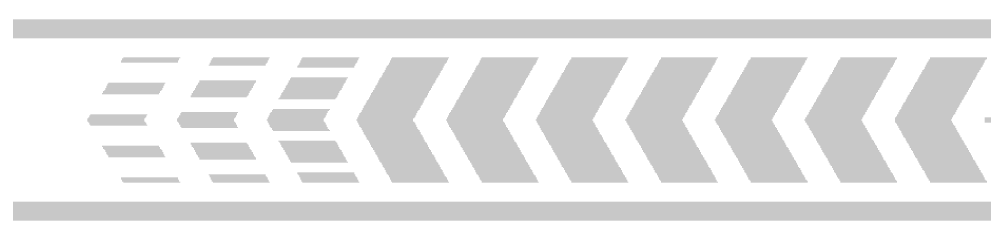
# Model space of a CAD drawing. Extents: x -51 to 50, y -27 to 29.
# Drawn here: x -16.32 to 3.06, y -26.05 to -22 of the extents above; entities that cross this region are included whole.
import ezdxf

# ---------------------------------------------------------------- set-up
doc = ezdxf.new("R2010")
doc.units = 0
doc.layers.add('201', color=6, linetype='CONTINUOUS')

# ---------------------------------------------------------------- blocks, each defined once
blk = doc.blocks.new('RECT')
blk.add_solid([(-0.5, -0.5), (0.5, -0.5), (-0.5, 0.5), (0.5, 0.5)])

msp = doc.modelspace()

# ---------------------------------------------------------------- block references
at = {"layer": '201', "rotation": 180}
for p, xscale, yscale in [((0.0102, -22.0768), 33.4416, 0.0211), ((0.0102, -22.098), 33.4416, 0.0213), ((0.0102, -22.0557), 33.401, 0.0211), ((0.0102, -22.0133), 33.3604, 0.0211), ((0.0203, -22.0345), 33.3807, 0.0213), ((0.0203, -22.2885), 33.6753, 0.0213), ((0.0102, -22.2673), 33.655, 0.0211), ((0.0102, -22.225), 33.6144, 0.0213), ((0.0102, -22.2462), 33.6144, 0.0211), ((0.0102, -22.2038), 33.5686, 0.0211), ((0.0102, -22.1615), 33.528, 0.0213), ((0.0203, -22.1827), 33.5483, 0.0211), ((0.0203, -22.1403), 33.5077, 0.0211), ((0.0102, -22.1192), 33.4874, 0.0211), ((0.0102, -22.3732), 33.782, 0.0211), ((0.0102, -22.3308), 33.7414, 0.0211), ((0.0102, -22.352), 33.7414, 0.0213), ((0.0102, -22.3097), 33.6956, 0.0211), ((-13.7058, -22.8388), 1.143, 0.0211), ((-13.7058, -22.86), 1.143, 0.0213), ((-13.6855, -22.7965), 1.143, 0.0213), ((-13.6855, -22.8177), 1.143, 0.0211), ((-13.6627, -22.7753), 1.143, 0.0211), ((-11.9063, -22.8388), 1.1405, 0.0211), ((-11.9063, -22.86), 1.1405, 0.0213), ((-11.8847, -22.7965), 1.143, 0.0213), ((-11.8847, -22.8177), 1.143, 0.0211), ((-11.8643, -22.7753), 1.143, 0.0211), ((-10.1067, -22.8388), 1.143, 0.0211), ((-10.1067, -22.86), 1.143, 0.0213), ((-10.0863, -22.7965), 1.143, 0.0213), ((-10.0863, -22.8177), 1.143, 0.0211), ((-10.066, -22.7753), 1.143, 0.0211), ((-8.3083, -22.8388), 1.143, 0.0211), ((-8.3083, -22.86), 1.143, 0.0213), ((-8.2867, -22.7965), 1.1455, 0.0213), ((-8.2867, -22.8177), 1.1455, 0.0211), ((-8.2652, -22.7753), 1.143, 0.0211), ((-6.51, -22.8388), 1.143, 0.0211), ((-6.51, -22.86), 1.143, 0.0213), ((-6.4872, -22.7965), 1.143, 0.0213), ((-6.4872, -22.8177), 1.143, 0.0211), ((-6.4668, -22.7753), 1.143, 0.0211), ((-4.7092, -22.8388), 1.143, 0.0211), ((-4.7092, -22.86), 1.143, 0.0213), ((-4.6888, -22.8177), 1.143, 0.0211), ((-4.6787, -22.7965), 1.1227, 0.0213), ((-4.6685, -22.7753), 1.143, 0.0211), ((-2.9108, -22.8388), 1.143, 0.0211), ((-2.9108, -22.86), 1.143, 0.0213), ((-2.8893, -22.8177), 1.1405, 0.0211), ((-2.8677, -22.7753), 1.143, 0.0211), ((-2.8791, -22.7965), 1.1201, 0.0213), ((-1.1125, -22.8388), 1.143, 0.0211), ((-1.1125, -22.86), 1.143, 0.0213), ((-1.0897, -22.8177), 1.143, 0.0211), ((-1.0693, -22.7753), 1.143, 0.0211), ((-1.0795, -22.7965), 1.1227, 0.0213), ((0.6883, -22.8388), 1.143, 0.0211), ((0.6883, -22.86), 1.143, 0.0213), ((0.7087, -22.8177), 1.143, 0.0211), ((0.729, -22.7753), 1.143, 0.0211), ((0.729, -22.7965), 1.143, 0.0213), ((2.4867, -22.86), 1.143, 0.0213), ((2.4968, -22.8388), 1.1227, 0.0211), ((2.507, -22.8177), 1.143, 0.0211), ((2.5298, -22.7753), 1.143, 0.0211), ((2.5298, -22.7965), 1.143, 0.0213), ((-11.9482, -22.9235), 1.143, 0.0213), ((-11.9278, -22.8812), 1.143, 0.0211), ((-11.938, -22.9023), 1.1227, 0.0211), ((-10.1702, -22.9447), 1.143, 0.0211), ((-10.1702, -22.9658), 1.143, 0.0211), ((-10.1498, -22.9235), 1.143, 0.0213), ((-10.1295, -22.8812), 1.143, 0.0211), ((-10.1397, -22.9023), 1.1227, 0.0211), ((-8.4252, -23.0505), 1.1227, 0.0213), ((-8.415, -23.0293), 1.143, 0.0211), ((-8.3922, -22.987), 1.143, 0.0213), ((-8.3922, -23.0082), 1.143, 0.0211), ((-8.3718, -22.9447), 1.143, 0.0211), ((-8.3718, -22.9658), 1.143, 0.0211), ((-8.3515, -22.9235), 1.143, 0.0213), ((-8.3287, -22.8812), 1.143, 0.0211), ((-8.3401, -22.9023), 1.1201, 0.0211), ((-6.6142, -23.0293), 1.143, 0.0211), ((-6.6256, -23.0505), 1.1201, 0.0213), ((-6.5938, -22.987), 1.143, 0.0213), ((-6.5938, -23.0082), 1.143, 0.0211), ((-6.5735, -22.9447), 1.143, 0.0211), ((-6.5735, -22.9658), 1.143, 0.0211), ((-6.5507, -22.9235), 1.143, 0.0213), ((-6.5303, -22.8812), 1.143, 0.0211), ((-6.5303, -22.9023), 1.143, 0.0211), ((-4.8158, -23.0293), 1.143, 0.0211), ((-4.826, -23.0505), 1.1227, 0.0213), ((-4.7955, -22.987), 1.143, 0.0213), ((-4.7955, -23.0082), 1.143, 0.0211), ((-4.7727, -22.9447), 1.143, 0.0211), ((-4.7727, -22.9658), 1.143, 0.0211), ((-4.7523, -22.9235), 1.143, 0.0213), ((-4.732, -22.8812), 1.143, 0.0211), ((-4.732, -22.9023), 1.143, 0.0211), ((-3.0163, -23.0293), 1.1455, 0.0211), ((-3.0163, -23.0505), 1.1455, 0.0213), ((-2.9947, -22.987), 1.143, 0.0213), ((-2.9947, -23.0082), 1.143, 0.0211), ((-2.9743, -22.9658), 1.143, 0.0211), ((-2.9527, -22.9235), 1.1405, 0.0213), ((-2.9629, -22.9447), 1.1201, 0.0211), ((-2.9312, -22.8812), 1.143, 0.0211), ((-2.9312, -22.9023), 1.143, 0.0211), ((-1.2167, -23.0293), 1.143, 0.0211), ((-1.2167, -23.0505), 1.143, 0.0213), ((-1.1963, -22.987), 1.143, 0.0213), ((-1.1963, -23.0082), 1.143, 0.0211), ((-1.176, -22.9658), 1.143, 0.0211), ((-1.1532, -22.9235), 1.143, 0.0213), ((-1.1646, -22.9447), 1.1201, 0.0211), ((-1.1328, -22.8812), 1.143, 0.0211), ((-1.1328, -22.9023), 1.143, 0.0211), ((0.5817, -23.0293), 1.143, 0.0211), ((0.5817, -23.0505), 1.143, 0.0213), ((0.602, -22.987), 1.143, 0.0213), ((0.602, -23.0082), 1.143, 0.0211), ((0.6248, -22.9658), 1.143, 0.0211), ((0.6452, -22.9235), 1.143, 0.0213), ((0.6452, -22.9447), 1.143, 0.0211), ((0.6655, -22.8812), 1.143, 0.0211), ((0.6655, -22.9023), 1.143, 0.0211), ((2.38, -23.0293), 1.143, 0.0211), ((2.38, -23.0505), 1.143, 0.0213), ((2.4028, -23.0082), 1.143, 0.0211), ((2.413, -22.987), 1.1227, 0.0213), ((2.4232, -22.9658), 1.143, 0.0211), ((2.4435, -22.9235), 1.143, 0.0213), ((2.4435, -22.9447), 1.143, 0.0211), ((2.4663, -22.8812), 1.143, 0.0211), ((2.4663, -22.9023), 1.143, 0.0211), ((-12.1387, -23.241), 1.143, 0.0213), ((-12.1387, -23.2622), 1.143, 0.0211), ((-10.3403, -23.241), 1.143, 0.0213), ((-10.3403, -23.2622), 1.143, 0.0211), ((-10.3187, -23.1987), 1.1405, 0.0211), ((-10.3187, -23.2198), 1.1405, 0.0211), ((-10.2972, -23.1775), 1.143, 0.0213), ((-8.542, -23.241), 1.143, 0.0213), ((-8.542, -23.2622), 1.143, 0.0211), ((-8.5192, -23.1987), 1.143, 0.0211), ((-8.5192, -23.2198), 1.143, 0.0211), ((-8.4988, -23.1775), 1.143, 0.0213), ((-8.4785, -23.1352), 1.143, 0.0211), ((-8.4785, -23.1563), 1.143, 0.0211), ((-8.4557, -23.0928), 1.143, 0.0211), ((-8.4557, -23.114), 1.143, 0.0213), ((-8.4353, -23.0717), 1.143, 0.0211), ((-6.7412, -23.241), 1.143, 0.0213), ((-6.7412, -23.2622), 1.143, 0.0211), ((-6.7208, -23.2198), 1.143, 0.0211), ((-6.6993, -23.1775), 1.1455, 0.0213), ((-6.7107, -23.1987), 1.1227, 0.0211), ((-6.6777, -23.1352), 1.143, 0.0211), ((-6.6777, -23.1563), 1.143, 0.0211), ((-6.6573, -23.0928), 1.143, 0.0211), ((-6.6573, -23.114), 1.143, 0.0213), ((-6.6358, -23.0717), 1.1405, 0.0211), ((-4.9428, -23.241), 1.143, 0.0213), ((-4.9428, -23.2622), 1.143, 0.0211), ((-4.9225, -23.2198), 1.143, 0.0211), ((-4.8997, -23.1775), 1.143, 0.0213), ((-4.9111, -23.1987), 1.1201, 0.0211), ((-4.8793, -23.1352), 1.143, 0.0211), ((-4.8793, -23.1563), 1.143, 0.0211), ((-4.859, -23.0928), 1.143, 0.0211), ((-4.859, -23.114), 1.143, 0.0213), ((-4.8362, -23.0717), 1.143, 0.0211), ((-3.1445, -23.241), 1.143, 0.0213), ((-3.1445, -23.2622), 1.143, 0.0211), ((-3.1217, -23.2198), 1.143, 0.0211), ((-3.1013, -23.1775), 1.143, 0.0213), ((-3.1115, -23.1987), 1.1227, 0.0211), ((-3.081, -23.1352), 1.143, 0.0211), ((-3.081, -23.1563), 1.143, 0.0211), ((-3.0582, -23.0928), 1.143, 0.0211), ((-3.0582, -23.114), 1.143, 0.0213), ((-3.0378, -23.0717), 1.143, 0.0211), ((-1.3437, -23.241), 1.143, 0.0213), ((-1.3437, -23.2622), 1.143, 0.0211), ((-1.3233, -23.2198), 1.143, 0.0211), ((-1.3017, -23.1775), 1.1405, 0.0213), ((-1.3017, -23.1987), 1.1405, 0.0211), ((-1.2802, -23.1352), 1.143, 0.0211), ((-1.2802, -23.1563), 1.143, 0.0211), ((-1.2598, -23.114), 1.143, 0.0213), ((-1.2497, -23.0928), 1.1227, 0.0211), ((-1.2395, -23.0717), 1.143, 0.0211), ((0.4547, -23.2622), 1.143, 0.0211), ((0.4648, -23.241), 1.1227, 0.0213), ((0.475, -23.2198), 1.143, 0.0211), ((0.4978, -23.1775), 1.143, 0.0213), ((0.4978, -23.1987), 1.143, 0.0211), ((0.5182, -23.1352), 1.143, 0.0211), ((0.5182, -23.1563), 1.143, 0.0211), ((0.5385, -23.114), 1.143, 0.0213), ((0.5613, -23.0717), 1.143, 0.0211), ((0.5499, -23.0928), 1.1201, 0.0211), ((2.253, -23.2622), 1.143, 0.0211), ((2.2758, -23.2198), 1.143, 0.0211), ((2.2644, -23.241), 1.1201, 0.0213), ((2.2962, -23.1775), 1.143, 0.0213), ((2.2962, -23.1987), 1.143, 0.0211), ((2.3165, -23.1352), 1.143, 0.0211), ((2.3165, -23.1563), 1.143, 0.0211), ((2.3393, -23.114), 1.143, 0.0213), ((2.3495, -23.0928), 1.1227, 0.0211), ((2.3597, -23.0717), 1.143, 0.0211), ((-14.0665, -23.4527), 1.143, 0.0211), ((-14.0437, -23.4315), 1.143, 0.0213), ((-14.0233, -23.3892), 1.143, 0.0211), ((-14.0233, -23.4103), 1.143, 0.0211), ((-14.0018, -23.3468), 1.1405, 0.0211), ((-14.0018, -23.368), 1.1405, 0.0213), ((-13.9802, -23.3045), 1.143, 0.0213), ((-13.9802, -23.3257), 1.143, 0.0211), ((-13.9598, -23.2833), 1.143, 0.0211), ((-12.2657, -23.4527), 1.143, 0.0211), ((-12.2453, -23.4315), 1.143, 0.0213), ((-12.225, -23.3892), 1.143, 0.0211), ((-12.225, -23.4103), 1.143, 0.0211), ((-12.2022, -23.3468), 1.143, 0.0211), ((-12.2022, -23.368), 1.143, 0.0213), ((-12.1818, -23.3257), 1.143, 0.0211), ((-12.1615, -23.2833), 1.143, 0.0211), ((-12.1717, -23.3045), 1.1227, 0.0213), ((-10.4572, -23.4527), 1.1227, 0.0211), ((-10.447, -23.4315), 1.143, 0.0213), ((-10.4242, -23.3892), 1.143, 0.0211), ((-10.4242, -23.4103), 1.143, 0.0211), ((-10.4038, -23.3468), 1.143, 0.0211), ((-10.4038, -23.368), 1.143, 0.0213), ((-10.3823, -23.3257), 1.1455, 0.0211), ((-10.3607, -23.2833), 1.143, 0.0211), ((-10.3708, -23.3045), 1.1227, 0.0213), ((-8.6462, -23.4315), 1.143, 0.0213), ((-8.6576, -23.4527), 1.1201, 0.0211), ((-8.6258, -23.3892), 1.143, 0.0211), ((-8.6258, -23.4103), 1.143, 0.0211), ((-8.6055, -23.3468), 1.143, 0.0211), ((-8.6055, -23.368), 1.143, 0.0213), ((-8.5827, -23.3257), 1.143, 0.0211), ((-8.5623, -23.2833), 1.143, 0.0211), ((-8.5725, -23.3045), 1.1227, 0.0213), ((-6.8478, -23.4315), 1.143, 0.0213), ((-6.858, -23.4527), 1.1227, 0.0211), ((-6.8275, -23.3892), 1.143, 0.0211), ((-6.8275, -23.4103), 1.143, 0.0211), ((-6.8047, -23.3468), 1.143, 0.0211), ((-6.8047, -23.368), 1.143, 0.0213), ((-6.7843, -23.3257), 1.143, 0.0211), ((-6.764, -23.2833), 1.143, 0.0211), ((-6.764, -23.3045), 1.143, 0.0213), ((-5.0483, -23.4315), 1.1405, 0.0213), ((-5.0483, -23.4527), 1.1405, 0.0211), ((-5.0267, -23.3892), 1.143, 0.0211), ((-5.0267, -23.4103), 1.143, 0.0211), ((-5.0063, -23.368), 1.143, 0.0213), ((-4.986, -23.3257), 1.143, 0.0211), ((-4.9962, -23.3468), 1.1227, 0.0211), ((-4.9632, -23.2833), 1.143, 0.0211), ((-4.9632, -23.3045), 1.143, 0.0213), ((-3.2487, -23.4315), 1.143, 0.0213), ((-3.2487, -23.4527), 1.143, 0.0211), ((-3.2283, -23.3892), 1.143, 0.0211), ((-3.2283, -23.4103), 1.143, 0.0211), ((-3.208, -23.368), 1.143, 0.0213), ((-3.1852, -23.3257), 1.143, 0.0211), ((-3.1966, -23.3468), 1.1201, 0.0211), ((-3.1648, -23.2833), 1.143, 0.0211), ((-3.1648, -23.3045), 1.143, 0.0213), ((-1.4503, -23.4315), 1.143, 0.0213), ((-1.4503, -23.4527), 1.143, 0.0211), ((-1.4287, -23.3892), 1.1455, 0.0211), ((-1.4287, -23.4103), 1.1455, 0.0211), ((-1.4072, -23.368), 1.143, 0.0213), ((-1.397, -23.3468), 1.1227, 0.0211), ((-1.3868, -23.3257), 1.143, 0.0211), ((-1.3653, -23.2833), 1.1405, 0.0211), ((-1.3653, -23.3045), 1.1405, 0.0213), ((0.348, -23.4315), 1.143, 0.0213), ((0.348, -23.4527), 1.143, 0.0211), ((0.3708, -23.3892), 1.143, 0.0211), ((0.3708, -23.4103), 1.143, 0.0211), ((0.3912, -23.368), 1.143, 0.0213), ((0.4115, -23.3257), 1.143, 0.0211), ((0.4115, -23.3468), 1.143, 0.0211), ((0.4343, -23.2833), 1.143, 0.0211), ((0.4343, -23.3045), 1.143, 0.0213), ((2.1488, -23.4315), 1.143, 0.0213), ((2.1488, -23.4527), 1.143, 0.0211), ((2.1692, -23.4103), 1.143, 0.0211), ((2.1793, -23.3892), 1.1227, 0.0211), ((2.1895, -23.368), 1.143, 0.0213), ((2.2123, -23.3257), 1.143, 0.0211), ((2.2123, -23.3468), 1.143, 0.0211), ((2.2327, -23.2833), 1.143, 0.0211), ((2.2327, -23.3045), 1.143, 0.0213), ((-14.0868, -23.495), 1.143, 0.0213), ((-14.0665, -23.4738), 1.143, 0.0211), ((-12.3088, -23.5373), 1.143, 0.0211), ((-12.319, -23.5585), 1.1227, 0.0213), ((-12.2885, -23.495), 1.143, 0.0213), ((-12.2885, -23.5162), 1.143, 0.0211), ((-12.2657, -23.4738), 1.143, 0.0211), ((-10.5512, -23.6008), 1.143, 0.0211), ((-10.5308, -23.5797), 1.143, 0.0211), ((-10.5105, -23.5373), 1.143, 0.0211), ((-10.5105, -23.5585), 1.143, 0.0213), ((-10.4877, -23.495), 1.143, 0.0213), ((-10.4877, -23.5162), 1.143, 0.0211), ((-10.4673, -23.4738), 1.143, 0.0211), ((-8.7732, -23.6432), 1.143, 0.0211), ((-8.7528, -23.622), 1.143, 0.0213), ((-8.7313, -23.5797), 1.1405, 0.0211), ((-8.7414, -23.6008), 1.1201, 0.0211), ((-8.7097, -23.5373), 1.143, 0.0211), ((-8.7097, -23.5585), 1.143, 0.0213), ((-8.6893, -23.495), 1.143, 0.0213), ((-8.6893, -23.5162), 1.143, 0.0211), ((-8.669, -23.4738), 1.143, 0.0211), ((-6.9748, -23.6432), 1.143, 0.0211), ((-6.9545, -23.622), 1.143, 0.0213), ((-6.9317, -23.5797), 1.143, 0.0211), ((-6.9431, -23.6008), 1.1201, 0.0211), ((-6.9113, -23.5373), 1.143, 0.0211), ((-6.9113, -23.5585), 1.143, 0.0213), ((-6.891, -23.495), 1.143, 0.0213), ((-6.891, -23.5162), 1.143, 0.0211), ((-6.8682, -23.4738), 1.143, 0.0211), ((-5.1765, -23.6432), 1.143, 0.0211), ((-5.1537, -23.622), 1.143, 0.0213), ((-5.1435, -23.6008), 1.1227, 0.0211), ((-5.1333, -23.5797), 1.143, 0.0211), ((-5.1118, -23.5373), 1.1455, 0.0211), ((-5.1118, -23.5585), 1.1455, 0.0213), ((-5.0902, -23.495), 1.143, 0.0213), ((-5.0902, -23.5162), 1.143, 0.0211), ((-5.0698, -23.4738), 1.143, 0.0211), ((-3.3757, -23.6432), 1.143, 0.0211), ((-3.3553, -23.622), 1.143, 0.0213), ((-3.335, -23.5797), 1.143, 0.0211), ((-3.335, -23.6008), 1.143, 0.0211), ((-3.3122, -23.5373), 1.143, 0.0211), ((-3.3122, -23.5585), 1.143, 0.0213), ((-3.2918, -23.5162), 1.143, 0.0211), ((-3.2715, -23.4738), 1.143, 0.0211), ((-3.2817, -23.495), 1.1227, 0.0213), ((-1.557, -23.622), 1.143, 0.0213), ((-1.5672, -23.6432), 1.1227, 0.0211), ((-1.5342, -23.5797), 1.143, 0.0211), ((-1.5342, -23.6008), 1.143, 0.0211), ((-1.5138, -23.5373), 1.143, 0.0211), ((-1.5138, -23.5585), 1.143, 0.0213), ((-1.4935, -23.5162), 1.143, 0.0211), ((-1.4707, -23.4738), 1.143, 0.0211), ((-1.4821, -23.495), 1.1201, 0.0213), ((0.2438, -23.622), 1.143, 0.0213), ((0.2324, -23.6432), 1.1201, 0.0211), ((0.2642, -23.5797), 1.143, 0.0211), ((0.2642, -23.6008), 1.143, 0.0211), ((0.2858, -23.5373), 1.1405, 0.0211), ((0.2858, -23.5585), 1.1405, 0.0213), ((0.3073, -23.5162), 1.143, 0.0211), ((0.3175, -23.495), 1.1227, 0.0213), ((0.3277, -23.4738), 1.143, 0.0211), ((2.0422, -23.622), 1.143, 0.0213), ((2.032, -23.6432), 1.1227, 0.0211), ((2.0625, -23.5797), 1.143, 0.0211), ((2.0625, -23.6008), 1.143, 0.0211), ((2.0853, -23.5373), 1.143, 0.0211), ((2.0853, -23.5585), 1.143, 0.0213), ((2.1057, -23.5162), 1.143, 0.0211), ((2.126, -23.4738), 1.143, 0.0211), ((2.126, -23.495), 1.143, 0.0213), ((-10.6782, -23.8337), 1.143, 0.0211), ((-10.6578, -23.8125), 1.143, 0.0213), ((-8.8798, -23.8337), 1.143, 0.0211), ((-8.8582, -23.7913), 1.1455, 0.0211), ((-8.8582, -23.8125), 1.1455, 0.0213), ((-8.8367, -23.749), 1.143, 0.0213), ((-8.8367, -23.7702), 1.143, 0.0211), ((-8.8163, -23.7278), 1.143, 0.0211), ((-8.7948, -23.6855), 1.1455, 0.0213), ((-8.7948, -23.7067), 1.1455, 0.0211), ((-8.7732, -23.6643), 1.143, 0.0211), ((-7.0815, -23.8337), 1.143, 0.0211), ((-7.0587, -23.7913), 1.143, 0.0211), ((-7.0587, -23.8125), 1.143, 0.0213), ((-7.0383, -23.7702), 1.143, 0.0211), ((-7.0282, -23.749), 1.1227, 0.0213), ((-7.018, -23.7278), 1.143, 0.0211), ((-6.9952, -23.6855), 1.143, 0.0213), ((-6.9952, -23.7067), 1.143, 0.0211), ((-6.9748, -23.6643), 1.143, 0.0211), ((-5.2807, -23.8337), 1.143, 0.0211), ((-5.2603, -23.7913), 1.143, 0.0211), ((-5.2603, -23.8125), 1.143, 0.0213), ((-5.24, -23.7702), 1.143, 0.0211), ((-5.2172, -23.7278), 1.143, 0.0211), ((-5.2286, -23.749), 1.1201, 0.0213), ((-5.1968, -23.6855), 1.143, 0.0213), ((-5.1968, -23.7067), 1.143, 0.0211), ((-5.1765, -23.6643), 1.143, 0.0211), ((-3.4823, -23.8337), 1.143, 0.0211), ((-3.4607, -23.7913), 1.1405, 0.0211), ((-3.4607, -23.8125), 1.1405, 0.0213), ((-3.4392, -23.7702), 1.143, 0.0211), ((-3.4188, -23.7278), 1.143, 0.0211), ((-3.429, -23.749), 1.1227, 0.0213), ((-3.3985, -23.6855), 1.143, 0.0213), ((-3.3985, -23.7067), 1.143, 0.0211), ((-3.3757, -23.6643), 1.143, 0.0211), ((-1.684, -23.8337), 1.143, 0.0211), ((-1.6612, -23.7913), 1.143, 0.0211), ((-1.6612, -23.8125), 1.143, 0.0213), ((-1.6408, -23.7702), 1.143, 0.0211), ((-1.6205, -23.7278), 1.143, 0.0211), ((-1.6205, -23.749), 1.143, 0.0213), ((-1.5977, -23.6855), 1.143, 0.0213), ((-1.5977, -23.7067), 1.143, 0.0211), ((-1.5773, -23.6643), 1.143, 0.0211), ((0.1168, -23.8337), 1.143, 0.0211), ((0.1372, -23.8125), 1.143, 0.0213), ((0.1473, -23.7913), 1.1227, 0.0211), ((0.1575, -23.7702), 1.143, 0.0211), ((0.1803, -23.7278), 1.143, 0.0211), ((0.1803, -23.749), 1.143, 0.0213), ((0.2007, -23.6855), 1.143, 0.0213), ((0.2007, -23.7067), 1.143, 0.0211), ((0.2223, -23.6643), 1.1405, 0.0211), ((1.9152, -23.8337), 1.143, 0.0211), ((1.9355, -23.8125), 1.143, 0.0213), ((1.9583, -23.7702), 1.143, 0.0211), ((1.9469, -23.7913), 1.1201, 0.0211), ((1.9787, -23.7278), 1.143, 0.0211), ((1.9787, -23.749), 1.143, 0.0213), ((1.999, -23.6855), 1.143, 0.0213), ((1.999, -23.7067), 1.143, 0.0211), ((2.0218, -23.6643), 1.143, 0.0211), ((-14.384, -24.003), 1.143, 0.0213), ((-14.384, -24.0242), 1.143, 0.0211), ((-14.3612, -23.9818), 1.143, 0.0211), ((-14.3408, -23.9395), 1.143, 0.0213), ((-14.3408, -23.9607), 1.143, 0.0211), ((-14.3205, -23.9183), 1.143, 0.0211), ((-12.5832, -24.003), 1.143, 0.0213), ((-12.5832, -24.0242), 1.143, 0.0211), ((-12.5628, -23.9818), 1.143, 0.0211), ((-12.5412, -23.9395), 1.1455, 0.0213), ((-12.5412, -23.9607), 1.1455, 0.0211), ((-12.5197, -23.8972), 1.143, 0.0211), ((-12.5197, -23.9183), 1.143, 0.0211), ((-12.4993, -23.876), 1.143, 0.0213), ((-10.7848, -24.0242), 1.143, 0.0211), ((-10.7747, -24.003), 1.1227, 0.0213), ((-10.7645, -23.9818), 1.143, 0.0211), ((-10.7417, -23.9395), 1.143, 0.0213), ((-10.7417, -23.9607), 1.143, 0.0211), ((-10.7213, -23.8972), 1.143, 0.0211), ((-10.7213, -23.9183), 1.143, 0.0211), ((-10.701, -23.876), 1.143, 0.0213), ((-10.6896, -23.8548), 1.1201, 0.0211), ((-8.9865, -24.0242), 1.143, 0.0211), ((-8.9637, -23.9818), 1.143, 0.0211), ((-8.9751, -24.003), 1.1201, 0.0213), ((-8.9433, -23.9395), 1.143, 0.0213), ((-8.9433, -23.9607), 1.143, 0.0211), ((-8.923, -23.8972), 1.143, 0.0211), ((-8.923, -23.9183), 1.143, 0.0211), ((-8.9002, -23.876), 1.143, 0.0213), ((-8.89, -23.8548), 1.1227, 0.0211), ((-7.1857, -24.0242), 1.143, 0.0211), ((-7.1755, -24.003), 1.1227, 0.0213), ((-7.1653, -23.9818), 1.143, 0.0211), ((-7.1438, -23.9395), 1.1405, 0.0213), ((-7.1438, -23.9607), 1.1405, 0.0211), ((-7.1222, -23.8972), 1.143, 0.0211), ((-7.1222, -23.9183), 1.143, 0.0211), ((-7.1018, -23.876), 1.143, 0.0213), ((-7.0815, -23.8548), 1.143, 0.0211), ((-5.3873, -24.0242), 1.143, 0.0211), ((-5.367, -23.9818), 1.143, 0.0211), ((-5.367, -24.003), 1.143, 0.0213), ((-5.3442, -23.9395), 1.143, 0.0213), ((-5.3442, -23.9607), 1.143, 0.0211), ((-5.3238, -23.9183), 1.143, 0.0211), ((-5.3035, -23.876), 1.143, 0.0213), ((-5.3137, -23.8972), 1.1227, 0.0211), ((-5.2807, -23.8548), 1.143, 0.0211), ((-3.589, -24.0242), 1.143, 0.0211), ((-3.5662, -23.9818), 1.143, 0.0211), ((-3.5662, -24.003), 1.143, 0.0213), ((-3.5458, -23.9395), 1.143, 0.0213), ((-3.5458, -23.9607), 1.143, 0.0211), ((-3.5243, -23.9183), 1.1455, 0.0211), ((-3.5027, -23.876), 1.143, 0.0213), ((-3.5128, -23.8972), 1.1227, 0.0211), ((-3.4823, -23.8548), 1.143, 0.0211), ((-1.7882, -24.0242), 1.143, 0.0211), ((-1.7678, -23.9818), 1.143, 0.0211), ((-1.7678, -24.003), 1.143, 0.0213), ((-1.7475, -23.9395), 1.143, 0.0213), ((-1.7475, -23.9607), 1.143, 0.0211), ((-1.7247, -23.9183), 1.143, 0.0211), ((-1.7145, -23.8972), 1.1227, 0.0211), ((-1.7043, -23.876), 1.143, 0.0213), ((-1.684, -23.8548), 1.143, 0.0211), ((0.0102, -24.0242), 1.143, 0.0211), ((0.0305, -23.9818), 1.143, 0.0211), ((0.0305, -24.003), 1.143, 0.0213), ((0.0533, -23.9395), 1.143, 0.0213), ((0.0533, -23.9607), 1.143, 0.0211), ((0.0737, -23.9183), 1.143, 0.0211), ((0.094, -23.876), 1.143, 0.0213), ((0.094, -23.8972), 1.143, 0.0211), ((0.1168, -23.8548), 1.143, 0.0211), ((1.8313, -23.9818), 1.143, 0.0211), ((1.8313, -24.003), 1.143, 0.0213), ((1.8199, -24.0242), 1.1201, 0.0211), ((1.8517, -23.9607), 1.143, 0.0211), ((1.8618, -23.9395), 1.1227, 0.0213), ((1.872, -23.9183), 1.143, 0.0211), ((1.8948, -23.876), 1.143, 0.0213), ((1.8948, -23.8972), 1.143, 0.0211), ((1.9152, -23.8548), 1.143, 0.0211), ((3.6195, -24.0242), 1.1227, 0.0211), ((3.6297, -23.9818), 1.143, 0.0211), ((3.6297, -24.003), 1.143, 0.0213), ((-14.384, -24.0453), 1.143, 0.0211), ((-14.3612, -24.0665), 1.143, 0.0213), ((-14.3408, -24.0877), 1.143, 0.0211), ((-14.3408, -24.1088), 1.143, 0.0211), ((-14.3205, -24.13), 1.143, 0.0213), ((-12.5832, -24.0453), 1.143, 0.0211), ((-12.5628, -24.0665), 1.143, 0.0213), ((-12.5412, -24.0877), 1.1455, 0.0211), ((-12.5412, -24.1088), 1.1455, 0.0211), ((-12.5197, -24.13), 1.143, 0.0213), ((-12.5197, -24.1512), 1.143, 0.0211), ((-12.4993, -24.1723), 1.143, 0.0211), ((-10.7747, -24.0453), 1.1227, 0.0211), ((-10.7645, -24.0665), 1.143, 0.0213), ((-10.7417, -24.0877), 1.143, 0.0211), ((-10.7417, -24.1088), 1.143, 0.0211), ((-10.7213, -24.13), 1.143, 0.0213), ((-10.7213, -24.1512), 1.143, 0.0211), ((-10.701, -24.1723), 1.143, 0.0211), ((-10.6896, -24.1935), 1.1201, 0.0213), ((-10.6782, -24.2147), 1.143, 0.0211), ((-8.9637, -24.0665), 1.143, 0.0213), ((-8.9751, -24.0453), 1.1201, 0.0211), ((-8.9433, -24.0877), 1.143, 0.0211), ((-8.9433, -24.1088), 1.143, 0.0211), ((-8.923, -24.13), 1.143, 0.0213), ((-8.923, -24.1512), 1.143, 0.0211), ((-8.9002, -24.1723), 1.143, 0.0211), ((-8.89, -24.1935), 1.1227, 0.0213), ((-8.8798, -24.2147), 1.143, 0.0211), ((-7.1755, -24.0453), 1.1227, 0.0211), ((-7.1653, -24.0665), 1.143, 0.0213), ((-7.1438, -24.0877), 1.1405, 0.0211), ((-7.1438, -24.1088), 1.1405, 0.0211), ((-7.1222, -24.13), 1.143, 0.0213), ((-7.1222, -24.1512), 1.143, 0.0211), ((-7.1018, -24.1723), 1.143, 0.0211), ((-7.0815, -24.1935), 1.143, 0.0213), ((-7.0815, -24.2147), 1.143, 0.0211), ((-5.367, -24.0453), 1.143, 0.0211), ((-5.367, -24.0665), 1.143, 0.0213), ((-5.3442, -24.0877), 1.143, 0.0211), ((-5.3442, -24.1088), 1.143, 0.0211), ((-5.3238, -24.13), 1.143, 0.0213), ((-5.3137, -24.1512), 1.1227, 0.0211), ((-5.3035, -24.1723), 1.143, 0.0211), ((-5.2807, -24.1935), 1.143, 0.0213), ((-5.2807, -24.2147), 1.143, 0.0211), ((-3.5662, -24.0453), 1.143, 0.0211), ((-3.5662, -24.0665), 1.143, 0.0213), ((-3.5458, -24.0877), 1.143, 0.0211), ((-3.5458, -24.1088), 1.143, 0.0211), ((-3.5243, -24.13), 1.1455, 0.0213), ((-3.5027, -24.1723), 1.143, 0.0211), ((-3.5128, -24.1512), 1.1227, 0.0211), ((-3.4823, -24.1935), 1.143, 0.0213), ((-3.4823, -24.2147), 1.143, 0.0211), ((-1.7678, -24.0453), 1.143, 0.0211), ((-1.7678, -24.0665), 1.143, 0.0213), ((-1.7475, -24.0877), 1.143, 0.0211), ((-1.7475, -24.1088), 1.143, 0.0211), ((-1.7247, -24.13), 1.143, 0.0213), ((-1.7145, -24.1512), 1.1227, 0.0211), ((-1.7043, -24.1723), 1.143, 0.0211), ((-1.684, -24.1935), 1.143, 0.0213), ((-1.684, -24.2147), 1.143, 0.0211), ((0.0305, -24.0453), 1.143, 0.0211), ((0.0305, -24.0665), 1.143, 0.0213), ((0.0533, -24.0877), 1.143, 0.0211), ((0.0533, -24.1088), 1.143, 0.0211), ((0.0737, -24.13), 1.143, 0.0213), ((0.094, -24.1512), 1.143, 0.0211), ((0.094, -24.1723), 1.143, 0.0211), ((0.1168, -24.1935), 1.143, 0.0213), ((0.1168, -24.2147), 1.143, 0.0211), ((1.8313, -24.0453), 1.143, 0.0211), ((1.8313, -24.0665), 1.143, 0.0213), ((1.8517, -24.0877), 1.143, 0.0211), ((1.8618, -24.1088), 1.1227, 0.0211), ((1.872, -24.13), 1.143, 0.0213), ((1.8948, -24.1512), 1.143, 0.0211), ((1.8948, -24.1723), 1.143, 0.0211), ((1.9152, -24.1935), 1.143, 0.0213), ((1.9152, -24.2147), 1.143, 0.0211), ((3.6297, -24.0453), 1.143, 0.0211), ((3.6297, -24.0665), 1.143, 0.0213), ((-10.6578, -24.2358), 1.143, 0.0211), ((-8.8582, -24.2358), 1.1455, 0.0211), ((-8.8582, -24.257), 1.1455, 0.0213), ((-8.8367, -24.2782), 1.143, 0.0211), ((-8.8367, -24.2993), 1.143, 0.0211), ((-8.8163, -24.3205), 1.143, 0.0213), ((-8.7948, -24.3417), 1.1455, 0.0211), ((-8.7948, -24.3628), 1.1455, 0.0211), ((-8.7732, -24.384), 1.143, 0.0213), ((-8.7732, -24.4052), 1.143, 0.0211), ((-8.7528, -24.4263), 1.143, 0.0211), ((-7.0587, -24.2358), 1.143, 0.0211), ((-7.0587, -24.257), 1.143, 0.0213), ((-7.0383, -24.2782), 1.143, 0.0211), ((-7.0282, -24.2993), 1.1227, 0.0211), ((-7.018, -24.3205), 1.143, 0.0213), ((-6.9952, -24.3417), 1.143, 0.0211), ((-6.9952, -24.3628), 1.143, 0.0211), ((-6.9748, -24.384), 1.143, 0.0213), ((-6.9748, -24.4052), 1.143, 0.0211), ((-6.9545, -24.4263), 1.143, 0.0211), ((-5.2603, -24.2358), 1.143, 0.0211), ((-5.2603, -24.257), 1.143, 0.0213), ((-5.24, -24.2782), 1.143, 0.0211), ((-5.2286, -24.2993), 1.1201, 0.0211), ((-5.2172, -24.3205), 1.143, 0.0213), ((-5.1968, -24.3417), 1.143, 0.0211), ((-5.1968, -24.3628), 1.143, 0.0211), ((-5.1765, -24.384), 1.143, 0.0213), ((-5.1765, -24.4052), 1.143, 0.0211), ((-5.1537, -24.4263), 1.143, 0.0211), ((-3.4607, -24.2358), 1.1405, 0.0211), ((-3.4607, -24.257), 1.1405, 0.0213), ((-3.4392, -24.2782), 1.143, 0.0211), ((-3.429, -24.2993), 1.1227, 0.0211), ((-3.4188, -24.3205), 1.143, 0.0213), ((-3.3985, -24.3417), 1.143, 0.0211), ((-3.3985, -24.3628), 1.143, 0.0211), ((-3.3757, -24.384), 1.143, 0.0213), ((-3.3757, -24.4052), 1.143, 0.0211), ((-3.3553, -24.4263), 1.143, 0.0211), ((-1.6612, -24.2358), 1.143, 0.0211), ((-1.6612, -24.257), 1.143, 0.0213), ((-1.6408, -24.2782), 1.143, 0.0211), ((-1.6205, -24.2993), 1.143, 0.0211), ((-1.6205, -24.3205), 1.143, 0.0213), ((-1.5977, -24.3417), 1.143, 0.0211), ((-1.5977, -24.3628), 1.143, 0.0211), ((-1.5773, -24.384), 1.143, 0.0213), ((-1.5672, -24.4052), 1.1227, 0.0211), ((-1.557, -24.4263), 1.143, 0.0211), ((0.1372, -24.2358), 1.143, 0.0211), ((0.1473, -24.257), 1.1227, 0.0213), ((0.1575, -24.2782), 1.143, 0.0211), ((0.1803, -24.2993), 1.143, 0.0211), ((0.1803, -24.3205), 1.143, 0.0213), ((0.2007, -24.3417), 1.143, 0.0211), ((0.2007, -24.3628), 1.143, 0.0211), ((0.2223, -24.384), 1.1405, 0.0213), ((0.2324, -24.4052), 1.1201, 0.0211), ((0.2438, -24.4263), 1.143, 0.0211), ((1.9355, -24.2358), 1.143, 0.0211), ((1.9469, -24.257), 1.1201, 0.0213), ((1.9583, -24.2782), 1.143, 0.0211), ((1.9787, -24.2993), 1.143, 0.0211), ((1.9787, -24.3205), 1.143, 0.0213), ((1.999, -24.3417), 1.143, 0.0211), ((1.999, -24.3628), 1.143, 0.0211), ((2.0218, -24.384), 1.143, 0.0213), ((2.032, -24.4052), 1.1227, 0.0211), ((2.0422, -24.4263), 1.143, 0.0211), ((-14.0868, -24.5533), 1.143, 0.0211), ((-14.0665, -24.5745), 1.143, 0.0213), ((-14.0665, -24.5957), 1.143, 0.0211), ((-14.0437, -24.6168), 1.143, 0.0211), ((-12.319, -24.4898), 1.1227, 0.0211), ((-12.3088, -24.511), 1.143, 0.0213), ((-12.2885, -24.5322), 1.143, 0.0211), ((-12.2885, -24.5533), 1.143, 0.0211), ((-12.2657, -24.5745), 1.143, 0.0213), ((-12.2555, -24.5957), 1.1227, 0.0211), ((-12.2453, -24.6168), 1.143, 0.0211), ((-10.5512, -24.4475), 1.143, 0.0213), ((-10.5308, -24.4687), 1.143, 0.0211), ((-10.5105, -24.4898), 1.143, 0.0211), ((-10.5105, -24.511), 1.143, 0.0213), ((-10.4877, -24.5322), 1.143, 0.0211), ((-10.4877, -24.5533), 1.143, 0.0211), ((-10.4673, -24.5745), 1.143, 0.0213), ((-10.4572, -24.5957), 1.1227, 0.0211), ((-10.447, -24.6168), 1.143, 0.0211), ((-8.7414, -24.4475), 1.1201, 0.0213), ((-8.7313, -24.4687), 1.1405, 0.0211), ((-8.7097, -24.4898), 1.143, 0.0211), ((-8.7097, -24.511), 1.143, 0.0213), ((-8.6893, -24.5322), 1.143, 0.0211), ((-8.6893, -24.5533), 1.143, 0.0211), ((-8.669, -24.5745), 1.143, 0.0213), ((-8.6576, -24.5957), 1.1201, 0.0211), ((-8.6462, -24.6168), 1.143, 0.0211), ((-6.9431, -24.4475), 1.1201, 0.0213), ((-6.9317, -24.4687), 1.143, 0.0211), ((-6.9113, -24.4898), 1.143, 0.0211), ((-6.9113, -24.511), 1.143, 0.0213), ((-6.891, -24.5322), 1.143, 0.0211), ((-6.891, -24.5533), 1.143, 0.0211), ((-6.8682, -24.5745), 1.143, 0.0213), ((-6.8478, -24.5957), 1.143, 0.0211), ((-6.8478, -24.6168), 1.143, 0.0211), ((-5.1435, -24.4475), 1.1227, 0.0213), ((-5.1333, -24.4687), 1.143, 0.0211), ((-5.1118, -24.4898), 1.1455, 0.0211), ((-5.1118, -24.511), 1.1455, 0.0213), ((-5.0902, -24.5322), 1.143, 0.0211), ((-5.08, -24.5533), 1.1227, 0.0211), ((-5.0698, -24.5745), 1.143, 0.0213), ((-5.0483, -24.5957), 1.1405, 0.0211), ((-5.0483, -24.6168), 1.1405, 0.0211), ((-3.335, -24.4475), 1.143, 0.0213), ((-3.335, -24.4687), 1.143, 0.0211), ((-3.3122, -24.4898), 1.143, 0.0211), ((-3.3122, -24.511), 1.143, 0.0213), ((-3.2918, -24.5322), 1.143, 0.0211), ((-3.2817, -24.5533), 1.1227, 0.0211), ((-3.2715, -24.5745), 1.143, 0.0213), ((-3.2487, -24.5957), 1.143, 0.0211), ((-3.2487, -24.6168), 1.143, 0.0211), ((-1.5342, -24.4475), 1.143, 0.0213), ((-1.5342, -24.4687), 1.143, 0.0211), ((-1.5138, -24.4898), 1.143, 0.0211), ((-1.5138, -24.511), 1.143, 0.0213), ((-1.4935, -24.5322), 1.143, 0.0211), ((-1.4707, -24.5745), 1.143, 0.0213), ((-1.4821, -24.5533), 1.1201, 0.0211), ((-1.4503, -24.5957), 1.143, 0.0211), ((-1.4503, -24.6168), 1.143, 0.0211), ((0.2642, -24.4475), 1.143, 0.0213), ((0.2642, -24.4687), 1.143, 0.0211), ((0.2858, -24.4898), 1.1405, 0.0211), ((0.2858, -24.511), 1.1405, 0.0213), ((0.3073, -24.5322), 1.143, 0.0211), ((0.3277, -24.5533), 1.143, 0.0211), ((0.3277, -24.5745), 1.143, 0.0213), ((0.348, -24.5957), 1.143, 0.0211), ((0.348, -24.6168), 1.143, 0.0211), ((2.0625, -24.4475), 1.143, 0.0213), ((2.0625, -24.4687), 1.143, 0.0211), ((2.0853, -24.4898), 1.143, 0.0211), ((2.0955, -24.511), 1.1227, 0.0213), ((2.1057, -24.5322), 1.143, 0.0211), ((2.126, -24.5533), 1.143, 0.0211), ((2.126, -24.5745), 1.143, 0.0213), ((2.1488, -24.5957), 1.143, 0.0211), ((2.1488, -24.6168), 1.143, 0.0211), ((-14.0233, -24.638), 1.143, 0.0213), ((-14.0233, -24.6592), 1.143, 0.0211), ((-14.0018, -24.6803), 1.1405, 0.0211), ((-14.0018, -24.7015), 1.1405, 0.0213), ((-13.9802, -24.7227), 1.143, 0.0211), ((-13.97, -24.7438), 1.1227, 0.0211), ((-13.9598, -24.765), 1.143, 0.0213), ((-12.225, -24.638), 1.143, 0.0213), ((-12.225, -24.6592), 1.143, 0.0211), ((-12.2022, -24.6803), 1.143, 0.0211), ((-12.2022, -24.7015), 1.143, 0.0213), ((-12.1818, -24.7227), 1.143, 0.0211), ((-12.1717, -24.7438), 1.1227, 0.0211), ((-12.1615, -24.765), 1.143, 0.0213), ((-12.1387, -24.7862), 1.143, 0.0211), ((-12.1387, -24.8073), 1.143, 0.0211), ((-10.4242, -24.638), 1.143, 0.0213), ((-10.4242, -24.6592), 1.143, 0.0211), ((-10.4038, -24.6803), 1.143, 0.0211), ((-10.4038, -24.7015), 1.143, 0.0213), ((-10.3823, -24.7227), 1.1455, 0.0211), ((-10.3708, -24.7438), 1.1227, 0.0211), ((-10.3607, -24.765), 1.143, 0.0213), ((-10.3403, -24.7862), 1.143, 0.0211), ((-10.3403, -24.8073), 1.143, 0.0211), ((-8.6258, -24.638), 1.143, 0.0213), ((-8.6258, -24.6592), 1.143, 0.0211), ((-8.6055, -24.6803), 1.143, 0.0211), ((-8.6055, -24.7015), 1.143, 0.0213), ((-8.5827, -24.7227), 1.143, 0.0211), ((-8.5623, -24.7438), 1.143, 0.0211), ((-8.5623, -24.765), 1.143, 0.0213), ((-8.542, -24.7862), 1.143, 0.0211), ((-8.542, -24.8073), 1.143, 0.0211), ((-6.8275, -24.638), 1.143, 0.0213), ((-6.8275, -24.6592), 1.143, 0.0211), ((-6.8047, -24.6803), 1.143, 0.0211), ((-6.8047, -24.7015), 1.143, 0.0213), ((-6.7843, -24.7227), 1.143, 0.0211), ((-6.764, -24.7438), 1.143, 0.0211), ((-6.764, -24.765), 1.143, 0.0213), ((-6.7412, -24.7862), 1.143, 0.0211), ((-6.7412, -24.8073), 1.143, 0.0211), ((-5.0267, -24.638), 1.143, 0.0213), ((-5.0267, -24.6592), 1.143, 0.0211), ((-5.0063, -24.6803), 1.143, 0.0211), ((-4.9962, -24.7015), 1.1227, 0.0213), ((-4.986, -24.7227), 1.143, 0.0211), ((-4.9632, -24.7438), 1.143, 0.0211), ((-4.9632, -24.765), 1.143, 0.0213), ((-4.9428, -24.7862), 1.143, 0.0211), ((-4.9428, -24.8073), 1.143, 0.0211), ((-3.2283, -24.638), 1.143, 0.0213), ((-3.2283, -24.6592), 1.143, 0.0211), ((-3.208, -24.6803), 1.143, 0.0211), ((-3.1966, -24.7015), 1.1201, 0.0213), ((-3.1852, -24.7227), 1.143, 0.0211), ((-3.1648, -24.7438), 1.143, 0.0211), ((-3.1648, -24.765), 1.143, 0.0213), ((-3.1445, -24.7862), 1.143, 0.0211), ((-3.1445, -24.8073), 1.143, 0.0211), ((-1.4287, -24.638), 1.1455, 0.0213), ((-1.4287, -24.6592), 1.1455, 0.0211), ((-1.4072, -24.6803), 1.143, 0.0211), ((-1.3868, -24.7015), 1.143, 0.0213), ((-1.3868, -24.7227), 1.143, 0.0211), ((-1.3653, -24.7438), 1.1405, 0.0211), ((-1.3653, -24.765), 1.1405, 0.0213), ((-1.3437, -24.7862), 1.143, 0.0211), ((-1.3335, -24.8073), 1.1227, 0.0211), ((0.3708, -24.638), 1.143, 0.0213), ((0.3708, -24.6592), 1.143, 0.0211), ((0.3912, -24.6803), 1.143, 0.0211), ((0.4115, -24.7015), 1.143, 0.0213), ((0.4115, -24.7227), 1.143, 0.0211), ((0.4343, -24.7438), 1.143, 0.0211), ((0.4343, -24.765), 1.143, 0.0213), ((0.4547, -24.7862), 1.143, 0.0211), ((0.4648, -24.8073), 1.1227, 0.0211), ((2.1692, -24.638), 1.143, 0.0213), ((2.1793, -24.6592), 1.1227, 0.0211), ((2.1895, -24.6803), 1.143, 0.0211), ((2.2123, -24.7015), 1.143, 0.0213), ((2.2123, -24.7227), 1.143, 0.0211), ((2.2327, -24.7438), 1.143, 0.0211), ((2.2327, -24.765), 1.143, 0.0213), ((2.253, -24.7862), 1.143, 0.0211), ((2.2644, -24.8073), 1.1201, 0.0211), ((-10.3187, -24.8285), 1.1405, 0.0213), ((-10.3187, -24.8497), 1.1405, 0.0211), ((-10.2972, -24.8708), 1.143, 0.0211), ((-8.5192, -24.8285), 1.143, 0.0213), ((-8.5192, -24.8497), 1.143, 0.0211), ((-8.4988, -24.8708), 1.143, 0.0211), ((-8.4785, -24.892), 1.143, 0.0213), ((-8.4785, -24.9132), 1.143, 0.0211), ((-8.4557, -24.9343), 1.143, 0.0211), ((-8.4557, -24.9555), 1.143, 0.0213), ((-8.4353, -24.9767), 1.143, 0.0211), ((-8.4252, -24.9978), 1.1227, 0.0211), ((-6.7208, -24.8285), 1.143, 0.0213), ((-6.7107, -24.8497), 1.1227, 0.0211), ((-6.6993, -24.8708), 1.1455, 0.0211), ((-6.6777, -24.892), 1.143, 0.0213), ((-6.6777, -24.9132), 1.143, 0.0211), ((-6.6573, -24.9343), 1.143, 0.0211), ((-6.6573, -24.9555), 1.143, 0.0213), ((-6.6358, -24.9767), 1.1405, 0.0211), ((-6.6256, -24.9978), 1.1201, 0.0211), ((-4.9225, -24.8285), 1.143, 0.0213), ((-4.9111, -24.8497), 1.1201, 0.0211), ((-4.8997, -24.8708), 1.143, 0.0211), ((-4.8793, -24.892), 1.143, 0.0213), ((-4.8793, -24.9132), 1.143, 0.0211), ((-4.859, -24.9343), 1.143, 0.0211), ((-4.859, -24.9555), 1.143, 0.0213), ((-4.8362, -24.9767), 1.143, 0.0211), ((-4.8158, -24.9978), 1.143, 0.0211), ((-3.1217, -24.8285), 1.143, 0.0213), ((-3.1013, -24.8497), 1.143, 0.0211), ((-3.1013, -24.8708), 1.143, 0.0211), ((-3.081, -24.892), 1.143, 0.0213), ((-3.081, -24.9132), 1.143, 0.0211), ((-3.0582, -24.9343), 1.143, 0.0211), ((-3.048, -24.9555), 1.1227, 0.0213), ((-3.0378, -24.9767), 1.143, 0.0211), ((-3.0163, -24.9978), 1.1455, 0.0211), ((-1.3233, -24.8285), 1.143, 0.0213), ((-1.3017, -24.8497), 1.1405, 0.0211), ((-1.3017, -24.8708), 1.1405, 0.0211), ((-1.2802, -24.892), 1.143, 0.0213), ((-1.2802, -24.9132), 1.143, 0.0211), ((-1.2598, -24.9343), 1.143, 0.0211), ((-1.2497, -24.9555), 1.1227, 0.0213), ((-1.2395, -24.9767), 1.143, 0.0211), ((-1.2167, -24.9978), 1.143, 0.0211), ((0.475, -24.8285), 1.143, 0.0213), ((0.4978, -24.8497), 1.143, 0.0211), ((0.4978, -24.8708), 1.143, 0.0211), ((0.5182, -24.892), 1.143, 0.0213), ((0.5182, -24.9132), 1.143, 0.0211), ((0.5385, -24.9343), 1.143, 0.0211), ((0.5613, -24.9767), 1.143, 0.0211), ((0.5499, -24.9555), 1.1201, 0.0213), ((0.5817, -24.9978), 1.143, 0.0211), ((2.2758, -24.8285), 1.143, 0.0213), ((2.2962, -24.8497), 1.143, 0.0211), ((2.2962, -24.8708), 1.143, 0.0211), ((2.3165, -24.892), 1.143, 0.0213), ((2.3165, -24.9132), 1.143, 0.0211), ((2.3393, -24.9343), 1.143, 0.0211), ((2.3597, -24.9555), 1.143, 0.0213), ((2.3597, -24.9767), 1.143, 0.0211), ((2.38, -24.9978), 1.143, 0.0211), ((-13.7058, -25.1883), 1.143, 0.0211), ((-11.9482, -25.1248), 1.143, 0.0211), ((-11.938, -25.146), 1.1227, 0.0213), ((-11.9278, -25.1672), 1.143, 0.0211), ((-11.9063, -25.1883), 1.1405, 0.0211), ((-10.1702, -25.0825), 1.143, 0.0213), ((-10.1702, -25.1037), 1.143, 0.0211), ((-10.1498, -25.1248), 1.143, 0.0211), ((-10.1397, -25.146), 1.1227, 0.0213), ((-10.1295, -25.1672), 1.143, 0.0211), ((-10.1067, -25.1883), 1.143, 0.0211), ((-8.415, -25.019), 1.143, 0.0213), ((-8.3922, -25.0402), 1.143, 0.0211), ((-8.3922, -25.0613), 1.143, 0.0211), ((-8.3718, -25.0825), 1.143, 0.0213), ((-8.3718, -25.1037), 1.143, 0.0211), ((-8.3515, -25.1248), 1.143, 0.0211), ((-8.3401, -25.146), 1.1201, 0.0213), ((-8.3287, -25.1672), 1.143, 0.0211), ((-8.3083, -25.1883), 1.143, 0.0211), ((-6.6142, -25.019), 1.143, 0.0213), ((-6.5938, -25.0402), 1.143, 0.0211), ((-6.5938, -25.0613), 1.143, 0.0211), ((-6.5735, -25.0825), 1.143, 0.0213), ((-6.5735, -25.1037), 1.143, 0.0211), ((-6.5507, -25.1248), 1.143, 0.0211), ((-6.5303, -25.146), 1.143, 0.0213), ((-6.5303, -25.1672), 1.143, 0.0211), ((-6.51, -25.1883), 1.143, 0.0211), ((-4.8158, -25.019), 1.143, 0.0213), ((-4.7955, -25.0402), 1.143, 0.0211), ((-4.7955, -25.0613), 1.143, 0.0211), ((-4.7727, -25.0825), 1.143, 0.0213), ((-4.7625, -25.1037), 1.1227, 0.0211), ((-4.7523, -25.1248), 1.143, 0.0211), ((-4.732, -25.146), 1.143, 0.0213), ((-4.732, -25.1672), 1.143, 0.0211), ((-4.7092, -25.1883), 1.143, 0.0211), ((-3.0163, -25.019), 1.1455, 0.0213), ((-2.9947, -25.0402), 1.143, 0.0211), ((-2.9947, -25.0613), 1.143, 0.0211), ((-2.9743, -25.0825), 1.143, 0.0213), ((-2.9527, -25.1248), 1.1405, 0.0211), ((-2.9629, -25.1037), 1.1201, 0.0211), ((-2.9312, -25.146), 1.143, 0.0213), ((-2.9312, -25.1672), 1.143, 0.0211), ((-2.9108, -25.1883), 1.143, 0.0211), ((-1.2167, -25.019), 1.143, 0.0213), ((-1.1963, -25.0402), 1.143, 0.0211), ((-1.1963, -25.0613), 1.143, 0.0211), ((-1.176, -25.0825), 1.143, 0.0213), ((-1.1646, -25.1037), 1.1201, 0.0211), ((-1.1532, -25.1248), 1.143, 0.0211), ((-1.1328, -25.146), 1.143, 0.0213), ((-1.1328, -25.1672), 1.143, 0.0211), ((-1.1125, -25.1883), 1.143, 0.0211), ((0.5817, -25.019), 1.143, 0.0213), ((0.602, -25.0402), 1.143, 0.0211), ((0.602, -25.0613), 1.143, 0.0211), ((0.6248, -25.0825), 1.143, 0.0213), ((0.6452, -25.1037), 1.143, 0.0211), ((0.6452, -25.1248), 1.143, 0.0211), ((0.6655, -25.146), 1.143, 0.0213), ((0.6655, -25.1672), 1.143, 0.0211), ((0.6883, -25.1883), 1.143, 0.0211), ((2.38, -25.019), 1.143, 0.0213), ((2.4028, -25.0402), 1.143, 0.0211), ((2.413, -25.0613), 1.1227, 0.0211), ((2.4232, -25.0825), 1.143, 0.0213), ((2.4435, -25.1037), 1.143, 0.0211), ((2.4435, -25.1248), 1.143, 0.0211), ((2.4663, -25.146), 1.143, 0.0213), ((2.4663, -25.1672), 1.143, 0.0211), ((2.4867, -25.1883), 1.143, 0.0211), ((-13.7058, -25.2095), 1.143, 0.0213), ((-13.6855, -25.2307), 1.143, 0.0211), ((-13.6855, -25.2518), 1.143, 0.0211), ((-13.6627, -25.273), 1.143, 0.0213), ((-11.9063, -25.2095), 1.1405, 0.0213), ((-11.8847, -25.2307), 1.143, 0.0211), ((-11.8847, -25.2518), 1.143, 0.0211), ((-11.8643, -25.273), 1.143, 0.0213), ((-10.1067, -25.2095), 1.143, 0.0213), ((-10.0863, -25.2307), 1.143, 0.0211), ((-10.0863, -25.2518), 1.143, 0.0211), ((-10.066, -25.273), 1.143, 0.0213), ((-8.3083, -25.2095), 1.143, 0.0213), ((-8.2867, -25.2307), 1.1455, 0.0211), ((-8.2867, -25.2518), 1.1455, 0.0211), ((-8.2652, -25.273), 1.143, 0.0213), ((-6.51, -25.2095), 1.143, 0.0213), ((-6.4872, -25.2307), 1.143, 0.0211), ((-6.477, -25.2518), 1.1227, 0.0211), ((-6.4668, -25.273), 1.143, 0.0213), ((-4.7092, -25.2095), 1.143, 0.0213), ((-4.6888, -25.2307), 1.143, 0.0211), ((-4.6787, -25.2518), 1.1227, 0.0211), ((-4.6685, -25.273), 1.143, 0.0213), ((-2.9108, -25.2095), 1.143, 0.0213), ((-2.8893, -25.2307), 1.1405, 0.0211), ((-2.8791, -25.2518), 1.1201, 0.0211), ((-2.8677, -25.273), 1.143, 0.0213), ((-1.1125, -25.2095), 1.143, 0.0213), ((-1.0897, -25.2307), 1.143, 0.0211), ((-1.0693, -25.2518), 1.143, 0.0211), ((-1.0693, -25.273), 1.143, 0.0213), ((0.6985, -25.2095), 1.1227, 0.0213), ((0.7087, -25.2307), 1.143, 0.0211), ((0.729, -25.2518), 1.143, 0.0211), ((0.729, -25.273), 1.143, 0.0213), ((2.4968, -25.2095), 1.1227, 0.0213), ((2.507, -25.2307), 1.143, 0.0211), ((2.5298, -25.2518), 1.143, 0.0211), ((2.5298, -25.273), 1.143, 0.0213), ((0.0102, -25.6752), 33.782, 0.0211), ((0.0102, -25.6963), 33.7414, 0.0211), ((0.0216, -25.7175), 33.7185, 0.0213), ((0.0102, -25.7387), 33.6956, 0.0211), ((0.0203, -25.7598), 33.6753, 0.0211), ((0.0102, -25.781), 33.655, 0.0213), ((0.0102, -25.8022), 33.6144, 0.0211), ((0.0102, -25.8233), 33.6144, 0.0211), ((0.0102, -25.8445), 33.5686, 0.0213), ((0.0203, -25.8657), 33.5483, 0.0211), ((0.0102, -25.8868), 33.528, 0.0211), ((0.0203, -25.908), 33.5077, 0.0213), ((0.0102, -25.9292), 33.4874, 0.0211), ((0.0102, -25.9503), 33.4416, 0.0211), ((0.0102, -25.9715), 33.4416, 0.0213), ((0.0102, -25.9927), 33.401, 0.0211), ((0.0203, -26.0138), 33.3807, 0.0211), ((0.0102, -26.035), 33.3604, 0.0213)]:
    msp.add_blockref('RECT', p, dxfattribs=dict(at, xscale=xscale, yscale=yscale))

doc.saveas('drawing.dxf')
